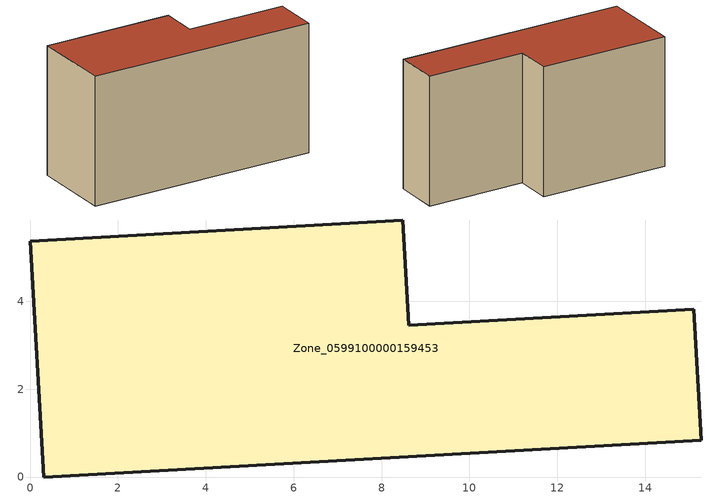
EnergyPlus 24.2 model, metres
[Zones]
Zone_0599100000159453
 floor ground (C_G): 0.31,0 0,5.37 8.48,5.85 8.62,3.45 15.11,3.82 15.28,0.84 z0
 wall outside (C_F): 0.31,0 15.28,0.84 15.11,3.82 8.62,3.45 8.48,5.85 0,5.37 0.31,0 z0:8.45
 roof outside (C_R): 0,5.37 0.31,0 15.28,0.84 15.11,3.82 8.62,3.45 8.48,5.85 z8.45
[BUILDING]
Pand.0599100000159453: North Axis=0; Terrain=City; Loads Convergence Tolerance Value=0.04; Temperature Convergence Tolerance Value=0.4; Solar Distribution=FullExterior; Maximum Number of Warmup Days=25; Minimum Number of Warmup Days=1
[Site:Location]
Rotterdam.The.Hague.AP_ZH_NLD Design_Conditions: Latitude=51.96; Longitude=4.45; Time Zone=1; Elevation=-4.5
[SITE:GROUNDTEMPERATURE:BUILDINGSURFACE]
18, 18, 18, 18, 18, 18, 18, 18, 18, 18, 18, 18
[MATERIAL] Thermal Absorptance=0.9; Solar Absorptance=0.7; Visible Absorptance=0.7
Name | Roughness | Thickness | Conductivity | Density | Specific Heat
G.TI.1975-1991 | MediumSmooth | 0.15 | 0.288461 | 540 | 1210
F.TI.1975-1991 | Rough | 0.3 | 0.230769 | 1920 | 840
R.TI.1975-1991 | MediumRough | 0.2 | 0.153846 | 1500 | 1000
[CONSTRUCTION]
C_G: G.TI.1975-1991
C_F: F.TI.1975-1991
C_R: R.TI.1975-1991
[ZONE]
Zone_0599100000159453: Type=1; Multiplier=1; Ceiling Height=Autocalculate; Volume=Autocalculate; Floor Area=autocalculate; Part of Total Floor Area=Yes
[ZONEINFILTRATION:DESIGNFLOWRATE]
Infil_Zone_0599100000159453: Zone or ZoneList or Space or SpaceList=Zone_0599100000159453; Schedule=AlwaysOn; Design Flow Rate Calculation Method=Flow/Area; Flow Rate per Floor Area=0.003; Constant Term Coefficient=1; Temperature Term Coefficient=0; Velocity Term Coefficient=0; Velocity Squared Term Coefficient=0
[HVACTEMPLATE:ZONE:IDEALLOADSAIRSYSTEM]
Zone_0599100000159453: Maximum Heating Supply Air Temperature=50; Minimum Cooling Supply Air Temperature=13; Maximum Heating Supply Air Humidity Ratio=0.0156; Minimum Cooling Supply Air Humidity Ratio=0.0077; Heating Limit=NoLimit; Cooling Limit=NoLimit; Dehumidification Control Type=ConstantSensibleHeatRatio; Cooling Sensible Heat Ratio=0.7; Dehumidification Setpoint=60; Humidification Control Type=None; Humidification Setpoint=30; Outdoor Air Method=None; Outdoor Air Flow Rate per Person=0.00944; Outdoor Air Flow Rate per Zone Floor Area=0; Outdoor Air Flow Rate per Zone=0; Demand Controlled Ventilation Type=None; Outdoor Air Economizer Type=NoEconomizer; Heat Recovery Type=None; Sensible Heat Recovery Effectiveness=0.7; Latent Heat Recovery Effectiveness=0.65
[ZONECONTROL:THERMOSTAT]
ThermostatControl_Zone_0599100000159453: Zone or ZoneList=Zone_0599100000159453; Control Type Schedule=DualSetpointControlType; Control 1=Thermostat_Zone_0599100000159453; Temperature Difference Between Cutout And Setpoint=0
[THERMOSTATSETPOINT:DUALSETPOINT]
Thermostat_Zone_0599100000159453: Heating Setpoint Temperature Schedule=HeatingSetpoint_Zone_0599100000159453; Cooling Setpoint Temperature Schedule=CoolingSetpoint_Zone_0599100000159453
[SCHEDULE:COMPACT]
HeatingSetpoint_Zone_0599100000159453: Through: 12/31, For: AllDays, Until: 24:00, 21
CoolingSetpoint_Zone_0599100000159453: Through: 12/31, For: AllDays, Until: 24:00, 24
DualSetpointControlType: Through: 12/31, For: AllDays, Until: 24:00, 4
AlwaysOn: Through: 12/31, For: AllDays, Until: 24:00, 1
